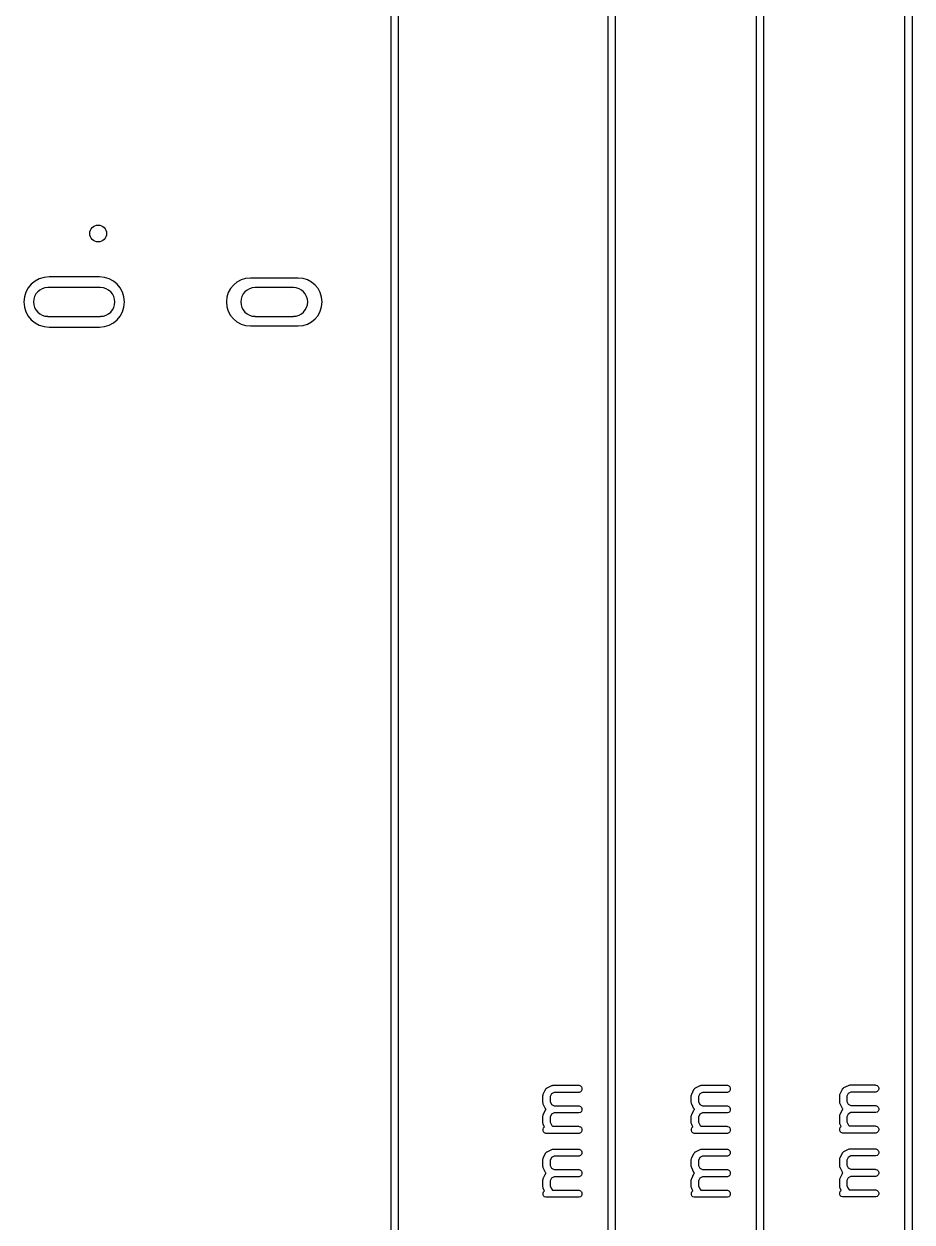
# Model space of a CAD drawing. Header units: inches. Extents: x -1 to 5.83, y -0.16 to 3.73.
# Drawn here: x 5.075 to 5.806, y 1.76 to 2.746 of the extents above; entities that cross this region are included whole.
import ezdxf

# ---------------------------------------------------------------- set-up
doc = ezdxf.new("R2010")
doc.units = ezdxf.units.IN
doc.header["$MEASUREMENT"] = 0
doc.layers.add('BLACK', color=250, linetype='CONTINUOUS')

msp = doc.modelspace()

# ---------------------------------------------------------------- linework, layer by layer
at = {"layer": 'BLACK', "linetype": 'CONTINUOUS'}
for p, q in [((5.79965, 0.0123), (5.79965, 3.36817)), ((5.80555, 3.36817), (5.80555, 0.0123)), ((5.6776, 0.11207), (5.6776, 3.26793)), ((5.6835, 3.26793), (5.6835, 0.11207)), ((5.37705, 0.29295), (5.37705, 3.08705)), ((5.38295, 3.08705), (5.38295, 0.29295)), ((5.55555, 0.30207), (5.55555, 3.07793)), ((5.56146, 3.07793), (5.56146, 0.30207)), ((5.13705, 2.53783), (5.09571, 2.53783)), ((5.30063, 2.53685), (5.26126, 2.53685)), ((5.13803, 2.52898), (5.09472, 2.52898)), ((5.29669, 2.52898), (5.2652, 2.52898)), ((5.09472, 2.50535), (5.13803, 2.50535)), ((5.2652, 2.50535), (5.29669, 2.50535)), ((5.09571, 2.4965), (5.13705, 2.4965)), ((5.26126, 2.49748), (5.30063, 2.49748)), ((5.50544, 1.87074), (5.50919, 1.87262)), ((5.50919, 1.87262), (5.50973, 1.87283)), ((5.50973, 1.87283), (5.50984, 1.87283)), ((5.50984, 1.87283), (5.50994, 1.87287)), ((5.50994, 1.87287), (5.51051, 1.87293)), ((5.51051, 1.87293), (5.53113, 1.87293)), ((5.53113, 1.87293), (5.53171, 1.87287)), ((5.53171, 1.87287), (5.53278, 1.87243)), ((5.53278, 1.87243), (5.53359, 1.87162)), ((5.62749, 1.87074), (5.63124, 1.87262)), ((5.63124, 1.87262), (5.63178, 1.87283)), ((5.63178, 1.87283), (5.63189, 1.87283)), ((5.63189, 1.87283), (5.63198, 1.87287)), ((5.63198, 1.87287), (5.63256, 1.87293)), ((5.63256, 1.87293), (5.65318, 1.87293)), ((5.65318, 1.87293), (5.65376, 1.87287)), ((5.65376, 1.87287), (5.65482, 1.87243)), ((5.65482, 1.87243), (5.65564, 1.87162)), ((5.74954, 1.87098), (5.75329, 1.87285)), ((5.75329, 1.87285), (5.75383, 1.87306)), ((5.75383, 1.87306), (5.75393, 1.87307)), ((5.75393, 1.87307), (5.75403, 1.87311)), ((5.75403, 1.87311), (5.75461, 1.87317)), ((5.75461, 1.87317), (5.77523, 1.87317)), ((5.77523, 1.87317), (5.77581, 1.87311)), ((5.77581, 1.87311), (5.77687, 1.87267)), ((5.77687, 1.87267), (5.77768, 1.87185)), ((5.50194, 1.86435), (5.50199, 1.86493)), ((5.50194, 1.85873), (5.50194, 1.86435)), ((5.50199, 1.86493), (5.50203, 1.86503)), ((5.50203, 1.86503), (5.50204, 1.86513)), ((5.50204, 1.86513), (5.50225, 1.86567)), ((5.50225, 1.86567), (5.50412, 1.86942)), ((5.50412, 1.86942), (5.50418, 1.86952)), ((5.50418, 1.86952), (5.5042, 1.86957)), ((5.5042, 1.86957), (5.50425, 1.86962)), ((5.50425, 1.86962), (5.50443, 1.86991)), ((5.50443, 1.86991), (5.50471, 1.87016)), ((5.50471, 1.87016), (5.50495, 1.87044)), ((5.50495, 1.87044), (5.50524, 1.87062)), ((5.50524, 1.87062), (5.5053, 1.87067)), ((5.5053, 1.87067), (5.50535, 1.87068)), ((5.50535, 1.87068), (5.50544, 1.87074)), ((5.50896, 1.8659), (5.50784, 1.86366)), ((5.50784, 1.86366), (5.50784, 1.85943)), ((5.51121, 1.86702), (5.50896, 1.8659)), ((5.53113, 1.86702), (5.51121, 1.86702)), ((5.53171, 1.86708), (5.53113, 1.86702)), ((5.53278, 1.86752), (5.53171, 1.86708)), ((5.53359, 1.86834), (5.53278, 1.86752)), ((5.53359, 1.87162), (5.53403, 1.87055)), ((5.53403, 1.8694), (5.53359, 1.86834)), ((5.53403, 1.87055), (5.53403, 1.8694)), ((5.62398, 1.86435), (5.62404, 1.86493)), ((5.62398, 1.85873), (5.62398, 1.86435)), ((5.62404, 1.86493), (5.62408, 1.86503)), ((5.62408, 1.86503), (5.62409, 1.86513)), ((5.62409, 1.86513), (5.62429, 1.86567)), ((5.62429, 1.86567), (5.62617, 1.86942)), ((5.62617, 1.86942), (5.62623, 1.86952)), ((5.62623, 1.86952), (5.62624, 1.86957)), ((5.62624, 1.86957), (5.62629, 1.86962)), ((5.62629, 1.86962), (5.62648, 1.86991)), ((5.62648, 1.86991), (5.62676, 1.87016)), ((5.62676, 1.87016), (5.627, 1.87044)), ((5.627, 1.87044), (5.62729, 1.87062)), ((5.62729, 1.87062), (5.62735, 1.87067)), ((5.62735, 1.87067), (5.62739, 1.87068)), ((5.62739, 1.87068), (5.62749, 1.87074)), ((5.63101, 1.8659), (5.62989, 1.86366)), ((5.62989, 1.86366), (5.62989, 1.85943)), ((5.63326, 1.86702), (5.63101, 1.8659)), ((5.65318, 1.86702), (5.63326, 1.86702)), ((5.65376, 1.86708), (5.65318, 1.86702)), ((5.65482, 1.86752), (5.65376, 1.86708)), ((5.65564, 1.86834), (5.65482, 1.86752)), ((5.65564, 1.87162), (5.65608, 1.87055)), ((5.65608, 1.8694), (5.65564, 1.86834)), ((5.65608, 1.87055), (5.65608, 1.8694)), ((5.74603, 1.86459), (5.74609, 1.86517)), ((5.74603, 1.85897), (5.74603, 1.86459)), ((5.74609, 1.86517), (5.74613, 1.86526)), ((5.74613, 1.86537), (5.74634, 1.86591)), ((5.74613, 1.86526), (5.74613, 1.86537)), ((5.74634, 1.86591), (5.74822, 1.86966)), ((5.74822, 1.86966), (5.74828, 1.86976)), ((5.74828, 1.86976), (5.74829, 1.8698)), ((5.74829, 1.8698), (5.74834, 1.86986)), ((5.74834, 1.86986), (5.74852, 1.87015)), ((5.74852, 1.87015), (5.7488, 1.87039)), ((5.7488, 1.87039), (5.74905, 1.87067)), ((5.74905, 1.87067), (5.74934, 1.87086)), ((5.74934, 1.87086), (5.74939, 1.8709)), ((5.74939, 1.8709), (5.74944, 1.87092)), ((5.74944, 1.87092), (5.74954, 1.87098)), ((5.75306, 1.86614), (5.75194, 1.86389)), ((5.75194, 1.86389), (5.75194, 1.85966)), ((5.7553, 1.86726), (5.75306, 1.86614)), ((5.77523, 1.86726), (5.7553, 1.86726)), ((5.77581, 1.86732), (5.77523, 1.86726)), ((5.77687, 1.86776), (5.77581, 1.86732)), ((5.77768, 1.86857), (5.77687, 1.86776)), ((5.77768, 1.87185), (5.77813, 1.87079)), ((5.77813, 1.86964), (5.77768, 1.86857)), ((5.77813, 1.87079), (5.77813, 1.86964)), ((5.50199, 1.85815), (5.50194, 1.85873)), ((5.50203, 1.85805), (5.50199, 1.85815)), ((5.50204, 1.85795), (5.50203, 1.85805)), ((5.50225, 1.85741), (5.50204, 1.85795)), ((5.50412, 1.85366), (5.50225, 1.85741)), ((5.50418, 1.85356), (5.50412, 1.85366)), ((5.50412, 1.85255), (5.50418, 1.85265)), ((5.5042, 1.85352), (5.50418, 1.85356)), ((5.50418, 1.85265), (5.5042, 1.85269)), ((5.50425, 1.85346), (5.5042, 1.85352)), ((5.5042, 1.85269), (5.50425, 1.85275)), ((5.50443, 1.85317), (5.50425, 1.85346)), ((5.50425, 1.85275), (5.50443, 1.85304)), ((5.5045, 1.8531), (5.50443, 1.85317)), ((5.50443, 1.85304), (5.5045, 1.8531)), ((5.50784, 1.85943), (5.50896, 1.85718)), ((5.50896, 1.85718), (5.51121, 1.85606)), ((5.51121, 1.85606), (5.53113, 1.85606)), ((5.53113, 1.85606), (5.53171, 1.856)), ((5.53171, 1.856), (5.53278, 1.85556)), ((5.53278, 1.85556), (5.53359, 1.85475)), ((5.53359, 1.85475), (5.53403, 1.85368)), ((5.53403, 1.85368), (5.53403, 1.85253)), ((5.62404, 1.85815), (5.62398, 1.85873)), ((5.62408, 1.85805), (5.62404, 1.85815)), ((5.62409, 1.85795), (5.62408, 1.85805)), ((5.62429, 1.85741), (5.62409, 1.85795)), ((5.62617, 1.85366), (5.62429, 1.85741)), ((5.62623, 1.85356), (5.62617, 1.85366)), ((5.62617, 1.85255), (5.62623, 1.85265)), ((5.62624, 1.85352), (5.62623, 1.85356)), ((5.62623, 1.85265), (5.62624, 1.85269)), ((5.62629, 1.85346), (5.62624, 1.85352)), ((5.62624, 1.85269), (5.62629, 1.85275)), ((5.62648, 1.85317), (5.62629, 1.85346)), ((5.62629, 1.85275), (5.62648, 1.85304)), ((5.62655, 1.8531), (5.62648, 1.85317)), ((5.62648, 1.85304), (5.62655, 1.8531)), ((5.62989, 1.85943), (5.63101, 1.85718)), ((5.63101, 1.85718), (5.63326, 1.85606)), ((5.63326, 1.85606), (5.65318, 1.85606)), ((5.65318, 1.85606), (5.65376, 1.856)), ((5.65376, 1.856), (5.65482, 1.85556)), ((5.65482, 1.85556), (5.65564, 1.85475)), ((5.65564, 1.85475), (5.65608, 1.85368)), ((5.65608, 1.85368), (5.65608, 1.85253)), ((5.74609, 1.85839), (5.74603, 1.85897)), ((5.74613, 1.85829), (5.74609, 1.85839)), ((5.74613, 1.85819), (5.74613, 1.85829)), ((5.74634, 1.85764), (5.74613, 1.85819)), ((5.74822, 1.8539), (5.74634, 1.85764)), ((5.74634, 1.84904), (5.74822, 1.85279)), ((5.74828, 1.8538), (5.74822, 1.8539)), ((5.74822, 1.85279), (5.74828, 1.85288)), ((5.74829, 1.85375), (5.74828, 1.8538)), ((5.74828, 1.85288), (5.74829, 1.85293)), ((5.74834, 1.8537), (5.74829, 1.85375)), ((5.74829, 1.85293), (5.74834, 1.85298)), ((5.74852, 1.85341), (5.74834, 1.8537)), ((5.74834, 1.85298), (5.74852, 1.85328)), ((5.7486, 1.85334), (5.74852, 1.85341)), ((5.74852, 1.85328), (5.7486, 1.85334)), ((5.75194, 1.85966), (5.75306, 1.85742)), ((5.75306, 1.85742), (5.7553, 1.85629)), ((5.7553, 1.85629), (5.77523, 1.85629)), ((5.77523, 1.85629), (5.77581, 1.85624)), ((5.77581, 1.85624), (5.77687, 1.8558)), ((5.77687, 1.8558), (5.77768, 1.85498)), ((5.77768, 1.85498), (5.77813, 1.85392)), ((5.77813, 1.85276), (5.77768, 1.8517)), ((5.77813, 1.85392), (5.77813, 1.85276)), ((5.50194, 1.84748), (5.50199, 1.84806)), ((5.50194, 1.84186), (5.50194, 1.84748)), ((5.50199, 1.84806), (5.50203, 1.84815)), ((5.50203, 1.84815), (5.50204, 1.84826)), ((5.50204, 1.84826), (5.50225, 1.8488)), ((5.50225, 1.8488), (5.50412, 1.85255)), ((5.50896, 1.84903), (5.50784, 1.84678)), ((5.50784, 1.84678), (5.50784, 1.84255)), ((5.51121, 1.85015), (5.50896, 1.84903)), ((5.53113, 1.85015), (5.51121, 1.85015)), ((5.53171, 1.85021), (5.53113, 1.85015)), ((5.53278, 1.85065), (5.53171, 1.85021)), ((5.53359, 1.85146), (5.53278, 1.85065)), ((5.53403, 1.85253), (5.53359, 1.85146)), ((5.62398, 1.84748), (5.62404, 1.84806)), ((5.62398, 1.84186), (5.62398, 1.84748)), ((5.62404, 1.84806), (5.62408, 1.84815)), ((5.62408, 1.84815), (5.62409, 1.84826)), ((5.62409, 1.84826), (5.62429, 1.8488)), ((5.62429, 1.8488), (5.62617, 1.85255)), ((5.63101, 1.84903), (5.62989, 1.84678)), ((5.62989, 1.84678), (5.62989, 1.84255)), ((5.63326, 1.85015), (5.63101, 1.84903)), ((5.65318, 1.85015), (5.63326, 1.85015)), ((5.65376, 1.85021), (5.65318, 1.85015)), ((5.65482, 1.85065), (5.65376, 1.85021)), ((5.65564, 1.85146), (5.65482, 1.85065)), ((5.65608, 1.85253), (5.65564, 1.85146)), ((5.74603, 1.84772), (5.74609, 1.84829)), ((5.74603, 1.84209), (5.74603, 1.84772)), ((5.74609, 1.84829), (5.74613, 1.84839)), ((5.74613, 1.8485), (5.74634, 1.84904)), ((5.74613, 1.84839), (5.74613, 1.8485)), ((5.75306, 1.84927), (5.75194, 1.84702)), ((5.75194, 1.84702), (5.75194, 1.84279)), ((5.75194, 1.84279), (5.75328, 1.84009)), ((5.7553, 1.85039), (5.75306, 1.84927)), ((5.77523, 1.85039), (5.7553, 1.85039)), ((5.77581, 1.85044), (5.77523, 1.85039)), ((5.77687, 1.85089), (5.77581, 1.85044)), ((5.77768, 1.8517), (5.77687, 1.85089)), ((5.50199, 1.84128), (5.50194, 1.84186)), ((5.50203, 1.84118), (5.50199, 1.84128)), ((5.50199, 1.83681), (5.50243, 1.83787)), ((5.50199, 1.83566), (5.50199, 1.83681)), ((5.50243, 1.83459), (5.50199, 1.83566)), ((5.50204, 1.84108), (5.50203, 1.84118)), ((5.50225, 1.84054), (5.50204, 1.84108)), ((5.5032, 1.83864), (5.50225, 1.84054)), ((5.50243, 1.83787), (5.5032, 1.83864)), ((5.50325, 1.83378), (5.50243, 1.83459)), ((5.50431, 1.83334), (5.50325, 1.83378)), ((5.50489, 1.83328), (5.50431, 1.83334)), ((5.53113, 1.83328), (5.50489, 1.83328)), ((5.50784, 1.84255), (5.50919, 1.83986)), ((5.50919, 1.83986), (5.50986, 1.83918)), ((5.50986, 1.83918), (5.53113, 1.83918)), ((5.53113, 1.83918), (5.53171, 1.83913)), ((5.53171, 1.83334), (5.53113, 1.83328)), ((5.53171, 1.83913), (5.53278, 1.83869)), ((5.53278, 1.83378), (5.53171, 1.83334)), ((5.53278, 1.83869), (5.53359, 1.83787)), ((5.53359, 1.83459), (5.53278, 1.83378)), ((5.53359, 1.83787), (5.53403, 1.83681)), ((5.53403, 1.83566), (5.53359, 1.83459)), ((5.53403, 1.83681), (5.53403, 1.83566)), ((5.62404, 1.84128), (5.62398, 1.84186)), ((5.62408, 1.84118), (5.62404, 1.84128)), ((5.62404, 1.83681), (5.62448, 1.83787)), ((5.62404, 1.83566), (5.62404, 1.83681)), ((5.62448, 1.83459), (5.62404, 1.83566)), ((5.62409, 1.84108), (5.62408, 1.84118)), ((5.62429, 1.84054), (5.62409, 1.84108)), ((5.62524, 1.83864), (5.62429, 1.84054)), ((5.62448, 1.83787), (5.62524, 1.83864)), ((5.62529, 1.83378), (5.62448, 1.83459)), ((5.62636, 1.83334), (5.62529, 1.83378)), ((5.62694, 1.83328), (5.62636, 1.83334)), ((5.65318, 1.83328), (5.62694, 1.83328)), ((5.62989, 1.84255), (5.63124, 1.83986)), ((5.63124, 1.83986), (5.63191, 1.83918)), ((5.63191, 1.83918), (5.65318, 1.83918)), ((5.65318, 1.83918), (5.65376, 1.83913)), ((5.65376, 1.83334), (5.65318, 1.83328)), ((5.65376, 1.83913), (5.65482, 1.83869)), ((5.65482, 1.83378), (5.65376, 1.83334)), ((5.65482, 1.83869), (5.65564, 1.83787)), ((5.65564, 1.83459), (5.65482, 1.83378)), ((5.65564, 1.83787), (5.65608, 1.83681)), ((5.65608, 1.83566), (5.65564, 1.83459)), ((5.65608, 1.83681), (5.65608, 1.83566)), ((5.74609, 1.84152), (5.74603, 1.84209)), ((5.74613, 1.84142), (5.74609, 1.84152)), ((5.74609, 1.83704), (5.74653, 1.83811)), ((5.74609, 1.83589), (5.74609, 1.83704)), ((5.74653, 1.83483), (5.74609, 1.83589)), ((5.74613, 1.84131), (5.74613, 1.84142)), ((5.74634, 1.84077), (5.74613, 1.84131)), ((5.74729, 1.83887), (5.74634, 1.84077)), ((5.74653, 1.83811), (5.74729, 1.83887)), ((5.74734, 1.83401), (5.74653, 1.83483)), ((5.74841, 1.83357), (5.74734, 1.83401)), ((5.74898, 1.83352), (5.74841, 1.83357)), ((5.77523, 1.83352), (5.74898, 1.83352)), ((5.75328, 1.84009), (5.75395, 1.83942)), ((5.75395, 1.83942), (5.77523, 1.83942)), ((5.77523, 1.83942), (5.77581, 1.83936)), ((5.77581, 1.83357), (5.77523, 1.83352)), ((5.77581, 1.83936), (5.77687, 1.83892)), ((5.77687, 1.83401), (5.77581, 1.83357)), ((5.77687, 1.83892), (5.77768, 1.83811)), ((5.77768, 1.83483), (5.77687, 1.83401)), ((5.77768, 1.83811), (5.77813, 1.83704)), ((5.77813, 1.83589), (5.77768, 1.83483)), ((5.77813, 1.83704), (5.77813, 1.83589)), ((5.50204, 1.81264), (5.50225, 1.81318)), ((5.50225, 1.81318), (5.50412, 1.81693)), ((5.50412, 1.81693), (5.50418, 1.81703)), ((5.50418, 1.81703), (5.5042, 1.81707)), ((5.5042, 1.81707), (5.50425, 1.81713)), ((5.50425, 1.81713), (5.50443, 1.81742)), ((5.50443, 1.81742), (5.50471, 1.81766)), ((5.50471, 1.81766), (5.50495, 1.81794)), ((5.50495, 1.81794), (5.50524, 1.81813)), ((5.50524, 1.81813), (5.5053, 1.81817)), ((5.5053, 1.81817), (5.50535, 1.81819)), ((5.50535, 1.81819), (5.50544, 1.81825)), ((5.50544, 1.81825), (5.50919, 1.82013)), ((5.50896, 1.81341), (5.50784, 1.81116)), ((5.51121, 1.81453), (5.50896, 1.81341)), ((5.50919, 1.82013), (5.50973, 1.82033)), ((5.50973, 1.82033), (5.50984, 1.82034)), ((5.50984, 1.82034), (5.50994, 1.82038)), ((5.50994, 1.82038), (5.51051, 1.82044)), ((5.51051, 1.82044), (5.53113, 1.82044)), ((5.53113, 1.81453), (5.51121, 1.81453)), ((5.53113, 1.82044), (5.53171, 1.82038)), ((5.53171, 1.81459), (5.53113, 1.81453)), ((5.53171, 1.82038), (5.53278, 1.81994)), ((5.53278, 1.81503), (5.53171, 1.81459)), ((5.53278, 1.81994), (5.53359, 1.81912)), ((5.53359, 1.81584), (5.53278, 1.81503)), ((5.53359, 1.81912), (5.53403, 1.81806)), ((5.53403, 1.81691), (5.53359, 1.81584)), ((5.53403, 1.81806), (5.53403, 1.81691)), ((5.62409, 1.81264), (5.62429, 1.81318)), ((5.62429, 1.81318), (5.62617, 1.81693)), ((5.62617, 1.81693), (5.62623, 1.81703)), ((5.62623, 1.81703), (5.62624, 1.81707)), ((5.62624, 1.81707), (5.62629, 1.81713)), ((5.62629, 1.81713), (5.62648, 1.81742)), ((5.62648, 1.81742), (5.62676, 1.81766)), ((5.62676, 1.81766), (5.627, 1.81794)), ((5.627, 1.81794), (5.62729, 1.81813)), ((5.62729, 1.81813), (5.62735, 1.81817)), ((5.62735, 1.81817), (5.62739, 1.81819)), ((5.62739, 1.81819), (5.62749, 1.81825)), ((5.62749, 1.81825), (5.63124, 1.82013)), ((5.63101, 1.81341), (5.62989, 1.81116)), ((5.63326, 1.81453), (5.63101, 1.81341)), ((5.63124, 1.82013), (5.63178, 1.82033)), ((5.63178, 1.82033), (5.63189, 1.82034)), ((5.63189, 1.82034), (5.63198, 1.82038)), ((5.63198, 1.82038), (5.63256, 1.82044)), ((5.63256, 1.82044), (5.65318, 1.82044)), ((5.65318, 1.81453), (5.63326, 1.81453)), ((5.65318, 1.82044), (5.65376, 1.82038)), ((5.65376, 1.81459), (5.65318, 1.81453)), ((5.65376, 1.82038), (5.65482, 1.81994)), ((5.65482, 1.81503), (5.65376, 1.81459)), ((5.65482, 1.81994), (5.65564, 1.81912)), ((5.65564, 1.81584), (5.65482, 1.81503)), ((5.65564, 1.81912), (5.65608, 1.81806)), ((5.65608, 1.81691), (5.65564, 1.81584)), ((5.65608, 1.81806), (5.65608, 1.81691)), ((5.74613, 1.81288), (5.74634, 1.81342)), ((5.74634, 1.81342), (5.74822, 1.81717)), ((5.74822, 1.81717), (5.74828, 1.81726)), ((5.74828, 1.81726), (5.74829, 1.81731)), ((5.74829, 1.81731), (5.74834, 1.81736)), ((5.74834, 1.81736), (5.74852, 1.81766)), ((5.74852, 1.81766), (5.7488, 1.8179)), ((5.7488, 1.8179), (5.74905, 1.81818)), ((5.74905, 1.81818), (5.74934, 1.81836)), ((5.74934, 1.81836), (5.74939, 1.81841)), ((5.74939, 1.81841), (5.74944, 1.81843)), ((5.74944, 1.81843), (5.74954, 1.81849)), ((5.74954, 1.81849), (5.75329, 1.82036)), ((5.75306, 1.81364), (5.75194, 1.8114)), ((5.7553, 1.81477), (5.75306, 1.81364)), ((5.75329, 1.82036), (5.75383, 1.82057)), ((5.75383, 1.82057), (5.75393, 1.82058)), ((5.75393, 1.82058), (5.75403, 1.82062)), ((5.75403, 1.82062), (5.75461, 1.82067)), ((5.75461, 1.82067), (5.77523, 1.82067)), ((5.77523, 1.81477), (5.7553, 1.81477)), ((5.77523, 1.82067), (5.77581, 1.82062)), ((5.77581, 1.81482), (5.77523, 1.81477)), ((5.77581, 1.82062), (5.77687, 1.82018)), ((5.77687, 1.81527), (5.77581, 1.81482)), ((5.77687, 1.82018), (5.77768, 1.81936)), ((5.77768, 1.81608), (5.77687, 1.81527)), ((5.77768, 1.81936), (5.77813, 1.8183)), ((5.77813, 1.81714), (5.77768, 1.81608)), ((5.77813, 1.8183), (5.77813, 1.81714)), ((5.50194, 1.81186), (5.50199, 1.81244)), ((5.50194, 1.80624), (5.50194, 1.81186)), ((5.50199, 1.80566), (5.50194, 1.80624)), ((5.50199, 1.81244), (5.50203, 1.81253)), ((5.50203, 1.80556), (5.50199, 1.80566)), ((5.50203, 1.81253), (5.50204, 1.81264)), ((5.50204, 1.80546), (5.50203, 1.80556)), ((5.50225, 1.80492), (5.50204, 1.80546)), ((5.50412, 1.80117), (5.50225, 1.80492)), ((5.50784, 1.81116), (5.50784, 1.80693)), ((5.50784, 1.80693), (5.50896, 1.80469)), ((5.50896, 1.80469), (5.51121, 1.80356)), ((5.51121, 1.80356), (5.53113, 1.80356)), ((5.53113, 1.80356), (5.53171, 1.80351)), ((5.53171, 1.80351), (5.53278, 1.80307)), ((5.62398, 1.81186), (5.62404, 1.81244)), ((5.62398, 1.80624), (5.62398, 1.81186)), ((5.62404, 1.80566), (5.62398, 1.80624)), ((5.62404, 1.81244), (5.62408, 1.81253)), ((5.62408, 1.80556), (5.62404, 1.80566)), ((5.62408, 1.81253), (5.62409, 1.81264)), ((5.62409, 1.80546), (5.62408, 1.80556)), ((5.62429, 1.80492), (5.62409, 1.80546)), ((5.62617, 1.80117), (5.62429, 1.80492)), ((5.62989, 1.81116), (5.62989, 1.80693)), ((5.62989, 1.80693), (5.63101, 1.80469)), ((5.63101, 1.80469), (5.63326, 1.80356)), ((5.63326, 1.80356), (5.65318, 1.80356)), ((5.65318, 1.80356), (5.65376, 1.80351)), ((5.65376, 1.80351), (5.65482, 1.80307)), ((5.74603, 1.8121), (5.74609, 1.81267)), ((5.74603, 1.80647), (5.74603, 1.8121)), ((5.74609, 1.8059), (5.74603, 1.80647)), ((5.74609, 1.81267), (5.74613, 1.81277)), ((5.74613, 1.8058), (5.74609, 1.8059)), ((5.74613, 1.81277), (5.74613, 1.81288)), ((5.74613, 1.80569), (5.74613, 1.8058)), ((5.74634, 1.80515), (5.74613, 1.80569)), ((5.74822, 1.8014), (5.74634, 1.80515)), ((5.75194, 1.8114), (5.75194, 1.80717)), ((5.75194, 1.80717), (5.75306, 1.80492)), ((5.75306, 1.80492), (5.7553, 1.8038)), ((5.7553, 1.8038), (5.77523, 1.8038)), ((5.77523, 1.8038), (5.77581, 1.80374)), ((5.77581, 1.80374), (5.77687, 1.8033)), ((5.77687, 1.8033), (5.77768, 1.80249)), ((5.50194, 1.79499), (5.50199, 1.79556)), ((5.50194, 1.78936), (5.50194, 1.79499)), ((5.50199, 1.79556), (5.50203, 1.79566)), ((5.50203, 1.79566), (5.50204, 1.79577)), ((5.50204, 1.79577), (5.50225, 1.79631)), ((5.50225, 1.79631), (5.50412, 1.80006)), ((5.50418, 1.80107), (5.50412, 1.80117)), ((5.50412, 1.80006), (5.50418, 1.80015)), ((5.5042, 1.80102), (5.50418, 1.80107)), ((5.50418, 1.80015), (5.5042, 1.8002)), ((5.50425, 1.80097), (5.5042, 1.80102)), ((5.5042, 1.8002), (5.50425, 1.80026)), ((5.50443, 1.80068), (5.50425, 1.80097)), ((5.50425, 1.80026), (5.50443, 1.80055)), ((5.5045, 1.80061), (5.50443, 1.80068)), ((5.50443, 1.80055), (5.5045, 1.80061)), ((5.50896, 1.79654), (5.50784, 1.79429)), ((5.50784, 1.79429), (5.50784, 1.79006)), ((5.51121, 1.79766), (5.50896, 1.79654)), ((5.53113, 1.79766), (5.51121, 1.79766)), ((5.53171, 1.79772), (5.53113, 1.79766)), ((5.53278, 1.79816), (5.53171, 1.79772)), ((5.53278, 1.80307), (5.53359, 1.80225)), ((5.53359, 1.79897), (5.53278, 1.79816)), ((5.53359, 1.80225), (5.53403, 1.80119)), ((5.53403, 1.80004), (5.53359, 1.79897)), ((5.53403, 1.80119), (5.53403, 1.80004)), ((5.62398, 1.79499), (5.62404, 1.79556)), ((5.62398, 1.78936), (5.62398, 1.79499)), ((5.62404, 1.79556), (5.62408, 1.79566)), ((5.62408, 1.79566), (5.62409, 1.79577)), ((5.62409, 1.79577), (5.62429, 1.79631)), ((5.62429, 1.79631), (5.62617, 1.80006)), ((5.62623, 1.80107), (5.62617, 1.80117)), ((5.62617, 1.80006), (5.62623, 1.80015)), ((5.62624, 1.80102), (5.62623, 1.80107)), ((5.62623, 1.80015), (5.62624, 1.8002)), ((5.62629, 1.80097), (5.62624, 1.80102)), ((5.62624, 1.8002), (5.62629, 1.80026)), ((5.62648, 1.80068), (5.62629, 1.80097)), ((5.62629, 1.80026), (5.62648, 1.80055)), ((5.62655, 1.80061), (5.62648, 1.80068)), ((5.62648, 1.80055), (5.62655, 1.80061)), ((5.63101, 1.79654), (5.62989, 1.79429)), ((5.62989, 1.79429), (5.62989, 1.79006)), ((5.63326, 1.79766), (5.63101, 1.79654)), ((5.65318, 1.79766), (5.63326, 1.79766)), ((5.65376, 1.79772), (5.65318, 1.79766)), ((5.65482, 1.79816), (5.65376, 1.79772)), ((5.65482, 1.80307), (5.65564, 1.80225)), ((5.65564, 1.79897), (5.65482, 1.79816)), ((5.65564, 1.80225), (5.65608, 1.80119)), ((5.65608, 1.80004), (5.65564, 1.79897)), ((5.65608, 1.80119), (5.65608, 1.80004)), ((5.74603, 1.79522), (5.74609, 1.7958)), ((5.74603, 1.7896), (5.74603, 1.79522)), ((5.74609, 1.7958), (5.74613, 1.7959)), ((5.74613, 1.796), (5.74634, 1.79654)), ((5.74613, 1.7959), (5.74613, 1.796)), ((5.74634, 1.79654), (5.74822, 1.80029)), ((5.74828, 1.80131), (5.74822, 1.8014)), ((5.74822, 1.80029), (5.74828, 1.80039)), ((5.74829, 1.80126), (5.74828, 1.80131)), ((5.74828, 1.80039), (5.74829, 1.80043)), ((5.74834, 1.8012), (5.74829, 1.80126)), ((5.74829, 1.80043), (5.74834, 1.80049)), ((5.74852, 1.80091), (5.74834, 1.8012)), ((5.74834, 1.80049), (5.74852, 1.80078)), ((5.7486, 1.80085), (5.74852, 1.80091)), ((5.74852, 1.80078), (5.7486, 1.80085)), ((5.75306, 1.79677), (5.75194, 1.79453)), ((5.75194, 1.79453), (5.75194, 1.7903)), ((5.7553, 1.79789), (5.75306, 1.79677)), ((5.77523, 1.79789), (5.7553, 1.79789)), ((5.77581, 1.79795), (5.77523, 1.79789)), ((5.77687, 1.79839), (5.77581, 1.79795)), ((5.77768, 1.79921), (5.77687, 1.79839)), ((5.77768, 1.80249), (5.77813, 1.80142)), ((5.77813, 1.80027), (5.77768, 1.79921)), ((5.77813, 1.80142), (5.77813, 1.80027)), ((5.50199, 1.78879), (5.50194, 1.78936)), ((5.50203, 1.78869), (5.50199, 1.78879)), ((5.50199, 1.78431), (5.50243, 1.78538)), ((5.50199, 1.78316), (5.50199, 1.78431)), ((5.50204, 1.78858), (5.50203, 1.78869)), ((5.50225, 1.78804), (5.50204, 1.78858)), ((5.5032, 1.78614), (5.50225, 1.78804)), ((5.50243, 1.78538), (5.5032, 1.78614)), ((5.50784, 1.79006), (5.50919, 1.78736)), ((5.50919, 1.78736), (5.50986, 1.78669)), ((5.50986, 1.78669), (5.53113, 1.78669)), ((5.53113, 1.78669), (5.53171, 1.78663)), ((5.53171, 1.78663), (5.53278, 1.78619)), ((5.53278, 1.78619), (5.53359, 1.78538)), ((5.53359, 1.78538), (5.53403, 1.78431)), ((5.53403, 1.78431), (5.53403, 1.78316)), ((5.62404, 1.78879), (5.62398, 1.78936)), ((5.62408, 1.78869), (5.62404, 1.78879)), ((5.62404, 1.78431), (5.62448, 1.78538)), ((5.62404, 1.78316), (5.62404, 1.78431)), ((5.62409, 1.78858), (5.62408, 1.78869)), ((5.62429, 1.78804), (5.62409, 1.78858)), ((5.62524, 1.78614), (5.62429, 1.78804)), ((5.62448, 1.78538), (5.62524, 1.78614)), ((5.62989, 1.79006), (5.63124, 1.78736)), ((5.63124, 1.78736), (5.63191, 1.78669)), ((5.63191, 1.78669), (5.65318, 1.78669)), ((5.65318, 1.78669), (5.65376, 1.78663)), ((5.65376, 1.78663), (5.65482, 1.78619)), ((5.65482, 1.78619), (5.65564, 1.78538)), ((5.65564, 1.78538), (5.65608, 1.78431)), ((5.65608, 1.78431), (5.65608, 1.78316)), ((5.74609, 1.78902), (5.74603, 1.7896)), ((5.74613, 1.78892), (5.74609, 1.78902)), ((5.74609, 1.78455), (5.74653, 1.78562)), ((5.74609, 1.7834), (5.74609, 1.78455)), ((5.74613, 1.78882), (5.74613, 1.78892)), ((5.74634, 1.78828), (5.74613, 1.78882)), ((5.74729, 1.78638), (5.74634, 1.78828)), ((5.74653, 1.78562), (5.74729, 1.78638)), ((5.75194, 1.7903), (5.75328, 1.7876)), ((5.75328, 1.7876), (5.75395, 1.78693)), ((5.75395, 1.78693), (5.77523, 1.78693)), ((5.77523, 1.78693), (5.77581, 1.78687)), ((5.77581, 1.78687), (5.77687, 1.78643)), ((5.77687, 1.78643), (5.77768, 1.78562)), ((5.77768, 1.78562), (5.77813, 1.78455)), ((5.77813, 1.78455), (5.77813, 1.7834)), ((5.50243, 1.7821), (5.50199, 1.78316)), ((5.50325, 1.78128), (5.50243, 1.7821)), ((5.50431, 1.78084), (5.50325, 1.78128)), ((5.50489, 1.78079), (5.50431, 1.78084)), ((5.53113, 1.78079), (5.50489, 1.78079)), ((5.53171, 1.78084), (5.53113, 1.78079)), ((5.53278, 1.78128), (5.53171, 1.78084)), ((5.53359, 1.7821), (5.53278, 1.78128)), ((5.53403, 1.78316), (5.53359, 1.7821)), ((5.62448, 1.7821), (5.62404, 1.78316)), ((5.62529, 1.78128), (5.62448, 1.7821)), ((5.62636, 1.78084), (5.62529, 1.78128)), ((5.62694, 1.78079), (5.62636, 1.78084)), ((5.65318, 1.78079), (5.62694, 1.78079)), ((5.65376, 1.78084), (5.65318, 1.78079)), ((5.65482, 1.78128), (5.65376, 1.78084)), ((5.65564, 1.7821), (5.65482, 1.78128)), ((5.65608, 1.78316), (5.65564, 1.7821)), ((5.74653, 1.78233), (5.74609, 1.7834)), ((5.74734, 1.78152), (5.74653, 1.78233)), ((5.74841, 1.78108), (5.74734, 1.78152)), ((5.74898, 1.78102), (5.74841, 1.78108)), ((5.77523, 1.78102), (5.74898, 1.78102)), ((5.77581, 1.78108), (5.77523, 1.78102)), ((5.77687, 1.78152), (5.77581, 1.78108)), ((5.77768, 1.78233), (5.77687, 1.78152)), ((5.77813, 1.7834), (5.77768, 1.78233))]:
    msp.add_line(p, q, dxfattribs=at)
at = {"layer": 'BLACK'}
msp.add_circle((5.13606, 2.57346), 0.00689, dxfattribs=at)
msp.add_circle((5.13606, 2.57346), 0.00689, dxfattribs=at)
for centre, radius, start, end in [((5.09571, 2.51717), 0.02067, 90, 270), ((5.13705, 2.51717), 0.02067, 270, 450), ((5.26126, 2.51717), 0.01969, 90, 270), ((5.30063, 2.51717), 0.01969, 270, 450), ((5.09472, 2.51717), 0.01181, 90, 270), ((5.13803, 2.51717), 0.01181, 270, 450), ((5.2652, 2.51717), 0.01181, 90, 270), ((5.29669, 2.51717), 0.01181, 270, 450)]:
    msp.add_arc(centre, radius, start, end, dxfattribs=at)

doc.saveas('drawing.dxf')
